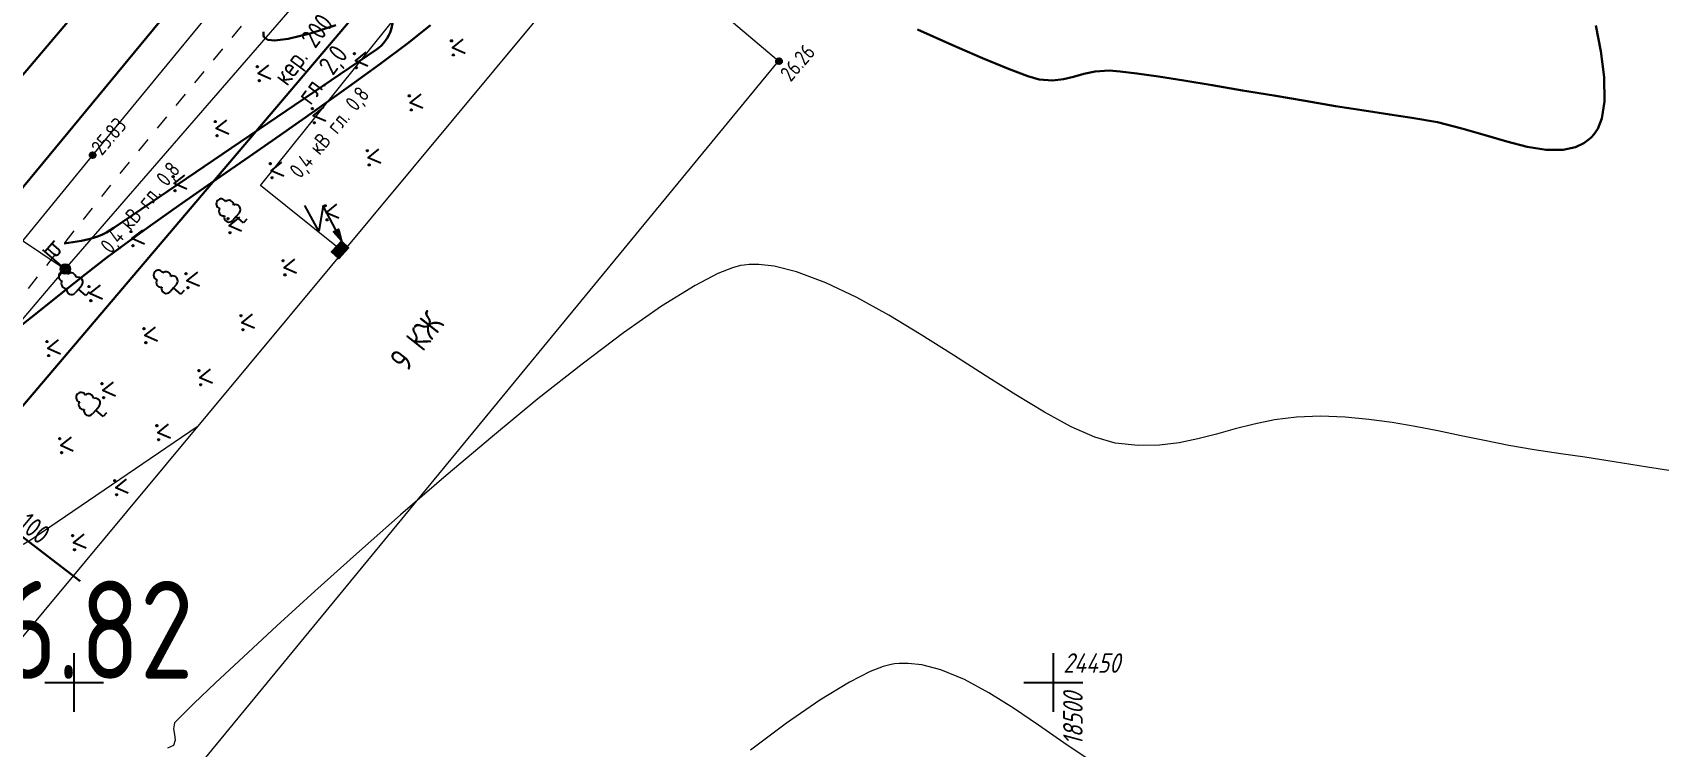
# Model space of a CAD drawing. Header units: metres. Extents: x 2491 to 4492, y 1184 to 2058.
# Drawn here: x 3039.9 to 3123, y 1453 to 1489.5 of the extents above; entities that cross this region are included whole.
import ezdxf
from ezdxf.enums import TextEntityAlignment as Align

# ---------------------------------------------------------------- set-up
doc = ezdxf.new("R2010")
doc.units = ezdxf.units.M
doc.linetypes.add('g5_01_5x1_5', pattern=[1.5, 0.75, -0.75])
for name, color, linetype, transparency in [('02_Сетка', 7, 'Continuous', 0.6), ('03_Здания и строения', 7, 'Continuous', 0.6), ('07_Объекты электропередачи', 7, 'Continuous', 0.6), ('10_Границы покрытий и угодий', 7, 'Continuous', 0.6), ('13_Растительность', 7, 'Continuous', 0.6), ('19_Горизонтали', 7, 'Continuous', 0.6), ('30_Канализация', 7, 'Continuous', 0.6), ('31_Водопровод', 7, 'Continuous', 0.6), ('33_Газопровод', 7, 'Continuous', 0.6), ('37_Кабель низкого напряжения', 7, 'Continuous', 0.6), ('61_Отметки высоты поверхности', 7, 'Continuous', 0.6)]:
    doc.layers.add(name, color=color, linetype=linetype, transparency=transparency)
doc.layers.add('Сети_Горизонтали.Вспомогательные', color=1, linetype='Continuous', lineweight=9)
doc.layers.add('Сети_Горизонтали.Основные', color=1, linetype='Continuous', lineweight=30)
doc.layers.add('Сетка', color=7, linetype='Continuous')
doc.styles.add('LIKE14', font='GOST_0.TTF')
doc.styles.add('LIKE17', font='GOST_0.TTF')
doc.styles.add('LIKE32', font='GOST_0.TTF')
doc.styles.add('Line_GUGK', font='GOST_0.TTF')
doc.styles.get("Standard").update_dxf_attribs({"font": 'GOST_0.TTF'})
doc.linetypes.add('g5_119_3', pattern='A,4,-1,[31,GUGK_2005.shx,S=0.1,R=0,X=0,Y=0],4,[31,GUGK_2005.shx,S=0.1,R=180,X=0,Y=0],-1', length=10)
doc.linetypes.add('g5_122_g', pattern='A,1,-1,1.5,-0.4,["Г",Line_GUGK,S=1,R=0,X=0,Y=-0.5],-1.5,1.5,-1,4,-1,4,-1,3', length=20.9)
doc.linetypes.add('g5_122_kl', pattern='A,1,-1,1.5,-0.4,["Кл",Line_GUGK,S=1,R=0,X=0,Y=-0.5],-2.4,1.5,-1,4,-1,4,-1,3', length=21.8)
doc.linetypes.add('g5_122_v', pattern='A,1,-1,1.5,-0.4,["В",Line_GUGK,S=1,R=0,X=0,Y=-0.5],-1.5,1.5,-1,4,-1,4,-1,3', length=20.9)

# ---------------------------------------------------------------- blocks, each defined once
blk = doc.blocks.new('g5_012')
at = {"color": 92}
for points in [[(0, -1.5), (0, 1.5)], [(-1.5, 0), (1.5, 0)]]:
    blk.add_lwpolyline(points, dxfattribs=at)
blk = doc.blocks.new('g5_416')
at = {"color": 0}
blk.add_lwpolyline([(0.362, 0.6), (0, 0), (-0.362, 0.6)], dxfattribs=at)
for centre in [(-0.362, 0), (0.362, 0)]:
    blk.add_circle(centre, 0.0375, dxfattribs=at)
blk = doc.blocks.new('g5_330')
blk.add_hatch(color=0).paths.add_polyline_path([(0.15, 0, 1), (-0.15, 0, 1)])
at = {"color": 0}
blk.add_circle((0, 0), 0.15, dxfattribs=at)
blk = doc.blocks.new('g5_110_1c')
h = blk.add_hatch(color=255)
edge = h.paths.add_edge_path()
edge.add_arc((0, 0), 0.212, 0, 360)
edge = h.paths.add_edge_path(flags=16)
edge.add_arc((0, 0), 0.0975, 0, 360)
h = blk.add_hatch(color=0)
edge = h.paths.add_edge_path()
edge.add_arc((0, 0), 0.06, 0, 360)
at = {"color": 0}
for p, q in [((0, 0.25), (0, 1.5)), ((0, 1.375), (0.75, 1.375))]:
    blk.add_line(p, q, dxfattribs=at)
blk.add_lwpolyline([(0.2, 1.375), (0.2, 0.932, 1.040016), (0.55, 0.932), (0.55, 1.375)], format="xyb", dxfattribs=at)
for radius in [0.25, 0.06]:
    blk.add_circle((0, 0), radius, dxfattribs=at)
blk = doc.blocks.new('g5_367_1')
at = {"color": 0}
for points in [[(0, 0.497), (-0.257, 0.497)], [(0, 0.497), (0.257, 0.497)], [(0, 0), (0, 0.497)], [(0.25, 0), (0, 0)]]:
    blk.add_lwpolyline(points, dxfattribs=at)
for centre, start, end in [((0, 1.5), 90, 202.24196), ((0, 1.5), 337.75804, 90), ((-0.257, 0.747), 115.63459, 270), ((-0.197, 1.158), 97.94065, 227.81966), ((0.197, 1.158), 312.18034, 82.05935), ((0.257, 0.747), 270, 64.36541)]:
    blk.add_arc(centre, 0.25, start, end, dxfattribs=at)
blk = doc.blocks.new('g5_113a')
blk.add_hatch(color=0).paths.add_polyline_path([(-0.375, 0), (0.375, 0), (0.375, 0.5), (-0.375, 0.5)])
at = {"color": 0}
blk.add_lwpolyline([(-0.375, 0), (0.375, 0), (0.375, 0.5), (-0.375, 0.5)], close=True, dxfattribs=at)
blk = doc.blocks.new('g5_112')
blk.add_hatch(color=0).paths.add_polyline_path([(0, 0), (0.084, 0.613), (0.362, 0.501)])
at = {"color": 0}
blk.add_lwpolyline([(0.223, 0.557), (0.75, 1.875), (-0.375, 1.2), (0.15, 2.6)], dxfattribs=at)
blk.add_lwpolyline([(0, 0), (0.084, 0.613), (0.362, 0.501)], close=True, dxfattribs=at)

msp = doc.modelspace()

# ---------------------------------------------------------------- linework, layer by layer
at = {"layer": '03_Здания и строения', "color": 7, "linetype": 'Continuous', "lineweight": 20, "flags": 128}
msp.add_lwpolyline([(3069.687, 1495.024), (3036.338, 1454.935), (3031.907, 1458.675), (3000.328, 1421.124), (2995.659, 1425.029), (2968.563, 1392.768), (2977.551, 1385.267), (3004.184, 1417.107), (3008.578, 1413.476), (3041.129, 1452.411), (3045.681, 1448.698), (3078.003, 1488), (3069.687, 1495.024)], dxfattribs=at)
at = {"layer": '10_Границы покрытий и угодий', "color": 7, "linetype": 'Continuous', "lineweight": 20, "flags": 128}
msp.add_lwpolyline([(3089.292, 1496.661), (3088.419, 1500.405), (3086.479, 1503.224), (3084.351, 1504.653), (3067.556, 1505.531), (3062.677, 1504.733), (3059.016, 1502.68), (3057.437, 1500.789), (3042.978, 1483.196), (3032.875, 1470.857), (3023.403, 1459.444), (3003.365, 1435.026), (3001.146, 1432.589), (2998.602, 1431.213), (2994.726, 1430.31), (2987.932, 1425.024), (2976.71, 1411.631), (2963.429, 1396.22)], dxfattribs=at)
at = {"layer": '10_Границы покрытий и угодий', "color": 7, "linetype": 'g5_01_5x1_5', "lineweight": 20, "flags": 128}
msp.add_lwpolyline([(3087.866, 1495.567), (3087.45, 1498.241), (3086.032, 1500.968), (3084.255, 1502.62), (3081.621, 1503.353), (3067.744, 1503.883), (3063.276, 1503.114), (3060.18, 1501.451), (3044.213, 1482.066), (3034.238, 1469.578), (3023.783, 1456.758), (3027.597, 1453.551)], dxfattribs=at)
at = {"layer": '19_Горизонтали', "color": 32, "linetype": 'Continuous', "lineweight": 30, "elevation": 26, "flags": 128}
msp.add_lwpolyline([(3041.517, 1478.69), (3042.416, 1478.829, 0.111433), (3044.066, 1479.479), (3057.469, 1488.593, 0.351995), (3058.164, 1490.866), (3058.164, 1490.866, -0.332637), (3058.797, 1493.224), (3060.205, 1494.331)], format="xyb", dxfattribs=at)
at = {"layer": '19_Горизонтали', "color": 32, "linetype": 'Continuous', "lineweight": 20, "elevation": 26.5, "flags": 128}
msp.add_lwpolyline([(3013.701, 1443.773), (3016.076, 1445.224, 0.079779), (3020.247, 1448.793), (3021.474, 1450.239, 0.179901), (3022.04, 1451.798), (3022.04, 1451.798, -0.242982), (3022.75, 1453.201), (3023.533, 1453.766, 0.060204), (3024.736, 1454.878), (3024.736, 1454.878, 0.000001), (3025.806, 1456.135), (3026.601, 1457.071, 0.264201), (3026.79, 1458.06), (3026.79, 1458.06, -0.268835), (3026.986, 1459.043), (3032.091, 1464.84, -0.565291), (3034.466, 1464.407), (3034.702, 1463.783, 0.35446), (3036.947, 1462.474), (3036.947, 1462.474, 0.111432), (3039.984, 1463.67), (3048.319, 1469.338)], format="xyb", dxfattribs=at)
at = {"layer": '30_Канализация', "color": 42, "linetype": 'g5_122_kl', "lineweight": 30, "flags": 128}
msp.add_lwpolyline([(2952.099, 1391.028), (2988.346, 1436.727), (3001.279, 1442.956), (3023.626, 1470.585), (3032.856, 1462.71), (3060.167, 1494.833), (3077.7, 1509.732)], dxfattribs=at)
at = {"layer": '31_Водопровод', "color": 94, "linetype": 'g5_122_v', "lineweight": 30, "flags": 128}
for points in [[(3027.282, 1472.993), (3059.707, 1511.245)], [(3027.282, 1472.993), (3042.341, 1461.451)]]:
    msp.add_lwpolyline(points, dxfattribs=at)
at = {"layer": '33_Газопровод', "color": 132, "linetype": 'g5_122_g', "lineweight": 30, "flags": 128}
msp.add_lwpolyline([(2968.585, 1408.413), (2989.331, 1433.707), (3001.128, 1437.83), (3032.913, 1473.701), (3063.917, 1511.246)], dxfattribs=at)
at = {"layer": '37_Кабель низкого напряжения', "color": 1, "linetype": 'g5_119_3', "lineweight": 20, "flags": 128}
for points in [[(2934.485, 1564.77), (2955.588, 1546.038), (2978.365, 1525.631), (3012.93, 1496.6), (3041.583, 1477.38), (3061.663, 1500.531), (3072.142, 1503.128)], [(3055.428, 1478.528), (3051.555, 1481.65), (3064.481, 1497.757)], [(2990.149, 1424.66), (2993.028, 1427.823), (2999.844, 1429.216), (3003.797, 1432.014), (3019.576, 1451.453), (3041.583, 1477.38)]]:
    msp.add_lwpolyline(points, dxfattribs=at)
at = {"layer": 'Сети_Горизонтали.Вспомогательные', "color": 42, "linetype": 'Continuous', "lineweight": 9, "flags": 128}
for points, elevation in [([(3124.227, 1466.978), (3122.373, 1467.273), (3120.667, 1467.544), (3119.17, 1467.774), (3117.941, 1467.949), (3116.581, 1468.151), (3115.287, 1468.379), (3114.046, 1468.623), (3112.844, 1468.873), (3111.666, 1469.117), (3110.499, 1469.344), (3109.33, 1469.543), (3108.144, 1469.703), (3106.927, 1469.814), (3105.667, 1469.864), (3104.442, 1469.821), (3103.324, 1469.679), (3102.287, 1469.468), (3101.307, 1469.217), (3100.357, 1468.954), (3099.413, 1468.71), (3098.45, 1468.512), (3097.442, 1468.392), (3096.363, 1468.377), (3095.188, 1468.497), (3094.147, 1468.789), (3092.934, 1469.329), (3091.579, 1470.068), (3090.108, 1470.956), (3088.549, 1471.945), (3086.93, 1472.986), (3085.28, 1474.029), (3083.624, 1475.025), (3081.992, 1475.926), (3080.411, 1476.681), (3078.909, 1477.243), (3077.782, 1477.519), (3076.991, 1477.609), (3076.492, 1477.608), (3076.251, 1477.587), (3076.062, 1477.557), (3075.64, 1477.445), (3074.9, 1477.152), (3073.735, 1476.546), (3072.026, 1475.481), (3070.085, 1474.124), (3067.964, 1472.528), (3065.714, 1470.748), (3063.386, 1468.836), (3061.032, 1466.845), (3058.704, 1464.83), (3056.453, 1462.843), (3054.329, 1460.938), (3052.386, 1459.169), (3050.674, 1457.587), (3049.244, 1456.248), (3048.148, 1455.204), (3047.438, 1454.509), (3047.165, 1454.216), (3047.101, 1453.908), (3047.152, 1453.612), (3047.196, 1453.328), (3047.113, 1453.05), (3046.802, 1452.91)], 26.5), ([(3093.865, 1452.315), (3092.567, 1453.193), (3091.278, 1454.09), (3090.002, 1454.958), (3088.74, 1455.751), (3087.498, 1456.421), (3086.278, 1456.92), (3085.321, 1457.165), (3084.614, 1457.242), (3084.15, 1457.238), (3083.92, 1457.217), (3083.741, 1457.19), (3083.347, 1457.088), (3082.668, 1456.828), (3081.617, 1456.295), (3080.101, 1455.365), (3078.403, 1454.187), (3076.569, 1452.81)], 27)]:
    msp.add_lwpolyline(points, dxfattribs=dict(at, elevation=elevation))
at = {"layer": 'Сети_Горизонтали.Основные', "color": 40, "linetype": 'Continuous', "lineweight": 30, "elevation": 26, "flags": 128}
for points in [[(3060.233, 1489.836), (3059.055, 1488.904), (3057.64, 1487.842), (3056.045, 1486.684), (3054.328, 1485.463), (3052.546, 1484.213), (3050.757, 1482.966), (3049.017, 1481.757), (3047.385, 1480.62), (3045.916, 1479.586), (3044.67, 1478.69), (3043.702, 1477.965), (3042.618, 1477.117), (3041.451, 1476.194), (3040.24, 1475.228), (3039.024, 1474.252)], [(3051.698, 1489.497), (3051.694, 1489.317), (3051.721, 1489.242), (3051.768, 1489.18), (3051.919, 1489.092), (3052.275, 1489.048), (3052.958, 1489.131), (3054.076, 1489.414), (3055.391, 1489.834)], [(3119.731, 1489.82), (3119.989, 1488.5), (3120.157, 1487.172), (3120.172, 1485.935), (3120.035, 1485.075), (3119.824, 1484.538), (3119.625, 1484.243), (3119.507, 1484.117), (3119.379, 1484.004), (3119.112, 1483.812), (3118.682, 1483.605), (3118.053, 1483.461), (3117.184, 1483.463), (3116.227, 1483.621), (3115.188, 1483.889), (3114.073, 1484.219), (3112.887, 1484.563), (3111.636, 1484.875), (3110.325, 1485.107), (3109.208, 1485.265), (3107.897, 1485.468), (3106.441, 1485.704), (3104.888, 1485.963), (3103.289, 1486.233), (3101.691, 1486.503), (3100.144, 1486.763), (3098.696, 1487.001), (3097.397, 1487.206), (3096.296, 1487.368), (3095.44, 1487.475), (3094.88, 1487.517), (3094.17, 1487.472), (3093.585, 1487.351), (3093.066, 1487.2), (3092.553, 1487.068), (3091.985, 1487.002), (3091.304, 1487.05), (3090.725, 1487.221), (3089.737, 1487.597), (3088.418, 1488.145), (3086.845, 1488.828), (3085.095, 1489.614)]]:
    msp.add_lwpolyline(points, dxfattribs=at)

# ---------------------------------------------------------------- block references
at = {"layer": '02_Сетка', "color": 92, "linetype": 'Continuous', "lineweight": 15, "ltscale": 0.5}
for p in [(3042.029, 1456.265), (3092.029, 1456.265)]:
    msp.add_blockref('g5_012', p, dxfattribs=at)
at = {"layer": '07_Объекты электропередачи', "color": 7, "linetype": 'Continuous', "lineweight": 20}
for name, p, rotation in [('g5_112', (3055.682, 1478.823), 49.46868666766576), ('g5_110_1c', (3041.583, 1477.38), 49.46868666766576), ('g5_113a', (3055.428, 1478.528), 227.2329347764352)]:
    msp.add_blockref(name, p, dxfattribs=dict(at, rotation=rotation))
at = {"layer": '13_Растительность', "color": 92, "linetype": 'Continuous', "lineweight": 20, "ltscale": 0.5, "rotation": 277.5631784342272}
for p in [(3061.347, 1488.673), (3051.434, 1487.357), (3056.391, 1488.015), (3059.198, 1485.866), (3054.242, 1485.208), (3049.285, 1484.55), (3052.092, 1482.401), (3057.049, 1483.059), (3047.136, 1481.743), (3054.9, 1480.251), (3049.943, 1479.593), (3044.987, 1478.935), (3052.751, 1477.444), (3047.794, 1476.786), (3042.838, 1476.128), (3045.645, 1473.979), (3050.601, 1474.637), (3040.688, 1473.321), (3048.452, 1471.83), (3043.496, 1471.171), (3046.303, 1469.022), (3041.346, 1468.364), (3044.154, 1466.215), (3042.004, 1463.408)]:
    msp.add_blockref('g5_416', p, dxfattribs=at)
at = {"layer": '13_Растительность', "color": 92, "linetype": 'Continuous', "lineweight": 20, "rotation": 49.46868666766576}
for p in [(3050.68, 1479.739), (3042.633, 1476.032), (3047.48, 1476.096), (3043.52, 1469.855)]:
    msp.add_blockref('g5_367_1', p, dxfattribs=at)
at = {"layer": '61_Отметки высоты поверхности', "color": 7, "linetype": 'Continuous', "lineweight": 20}
for p, rotation in [((3078.022, 1487.992), 320.1837874390728), ((3042.978, 1483.196, 25.829), 49.42757553168038)]:
    msp.add_blockref('g5_330', p, dxfattribs=dict(at, rotation=rotation))

# ---------------------------------------------------------------- texts
at = {"color": 6, "linetype": 'ByBlock', "lineweight": 60, "insert": (3035.486, 1461.458), "char_height": 5, "attachment_point": 1}
msp.add_mtext_dynamic_manual_height_columns('26.82', width=22.4107, gutter_width=12.5, heights=[0], dxfattribs=at)
at = {"layer": '03_Здания и строения', "color": 7, "linetype": 'Continuous', "lineweight": 15, "style": 'LIKE14'}
msp.add_text('9 КЖ', height=1.2, rotation=51.66825, dxfattribs=at).set_placement((3059.007, 1472.073))
at = {"layer": '30_Канализация', "color": 42, "linetype": 'Continuous', "lineweight": 15, "style": 'LIKE32'}
for s, p in [('кер. 200', (3052.909, 1486.674)), ('гл. 2,0', (3054.113, 1485.702))]:
    msp.add_text(s, height=1, rotation=53.30846, dxfattribs=at).set_placement(p)
at = {"layer": '31_Водопровод', "color": 94, "linetype": 'Continuous', "lineweight": 15, "style": 'LIKE32'}
msp.add_text('ст. 100', height=1, rotation=320.0242, dxfattribs=at).set_placement((3037.798, 1465.342))
at = {"layer": '37_Кабель низкого напряжения', "color": 1, "linetype": 'Continuous', "lineweight": 15, "style": 'LIKE32'}
for p in [(3053.575, 1481.953), (3043.916, 1478.112)]:
    msp.add_text('0,4 кВ гл. 0,8', height=0.8, rotation=50.28125, dxfattribs=at).set_placement(p)
at = {"layer": '61_Отметки высоты поверхности', "color": 7, "linetype": 'Continuous', "lineweight": 15, "ltscale": 0.5, "style": 'LIKE17'}
for s, p in [('26.26', (3078.621, 1486.897, 4.265)), ('25.83', (3043.444, 1483.126))]:
    msp.add_text(s, height=0.8, rotation=49.42758, dxfattribs=at).set_placement(p)
at = {"layer": 'Сетка', "color": 3, "oblique": 15}
msp.add_text('24450', height=1, dxfattribs=at).set_placement((3092.529, 1456.765))
msp.add_text('18500', height=1, rotation=90, dxfattribs=at).set_placement((3092.529, 1455.765), align=Align.TOP_RIGHT)

doc.saveas('drawing.dxf')
